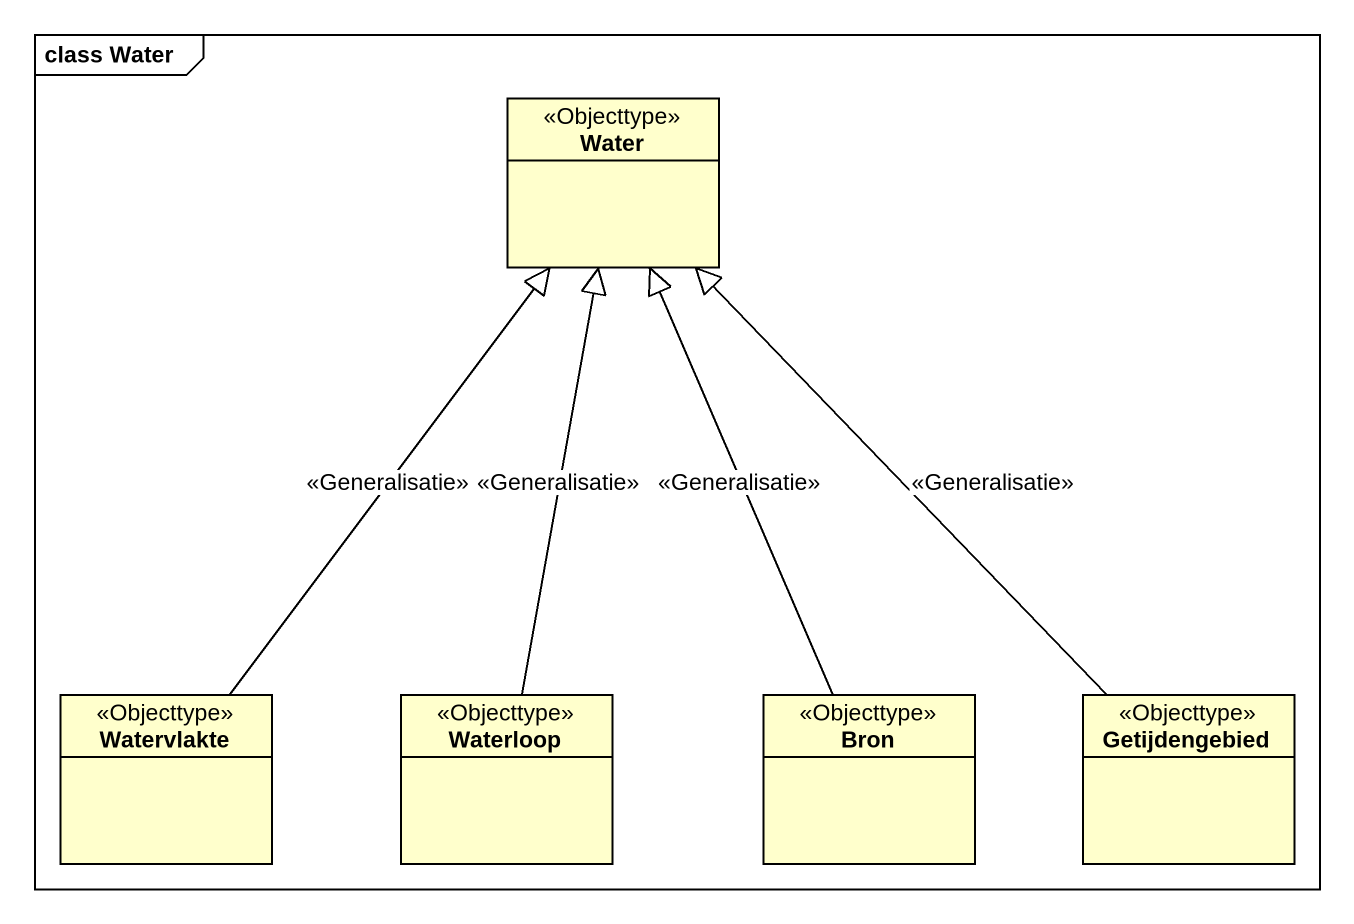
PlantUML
@startuml
mainframe class Water
hide circle
hide empty members
class Water <<Objecttype>>
class Watervlakte <<Objecttype>>
class Waterloop <<Objecttype>>
class Bron <<Objecttype>>
class Getijdengebied <<Objecttype>>
Watervlakte -up-|> Water : <<Generalisatie>>
Waterloop -up-|> Water : <<Generalisatie>>
Bron -up-|> Water : <<Generalisatie>>
Getijdengebied -up-|> Water : <<Generalisatie>>
@enduml
